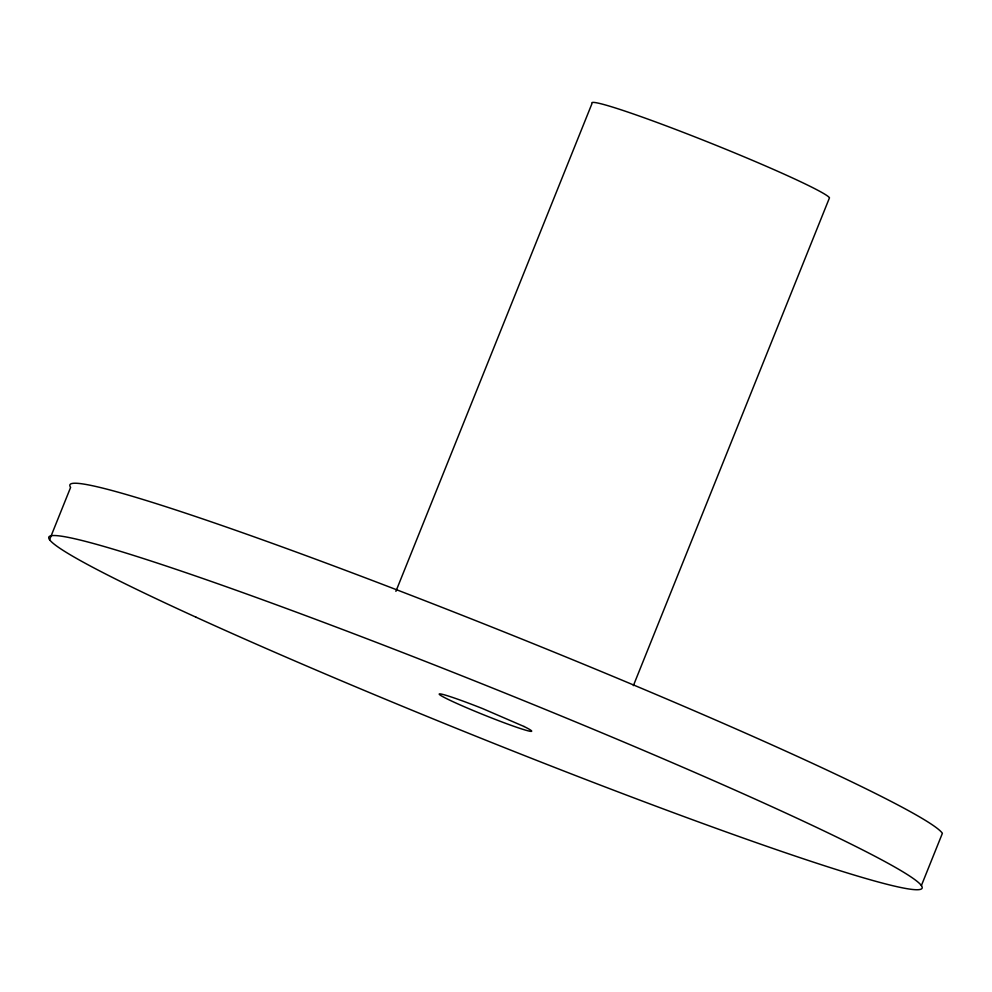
<?xml version="1.0" encoding="UTF-8"?>
<svg xmlns="http://www.w3.org/2000/svg" width="992" height="992" viewBox="0 0 992 992"><rect width="100%" height="100%" fill="white"/><g stroke="black" fill="none" stroke-linecap="round" stroke-linejoin="round"><path stroke-width="1.49" d="M49.6 539.673L70.63 487.37A470.543 25.445 21.9 0 1 480.054 622.356A470.543 25.445 21.9 0 1 942.4 833.305L921.37 885.608M395.895 591.368L592.013 103.503A128.166 6.932 21.9 0 1 703.799 140.393A128.166 6.932 21.9 0 1 829.498 197.768L633.38 685.633M524.061 726.504L482.682 708.623A49.836 2.691 21.9 0 0 440.51 695.305A49.836 2.691 21.9 0 0 503.911 722.684A49.836 2.691 21.9 0 0 524.061 726.504M195.982 617.185A470.543 25.445 21.9 0 0 913.372 889.551A470.543 25.445 21.9 0 0 347.113 631.197A470.543 25.445 21.9 0 0 195.982 617.185"/></g></svg>
